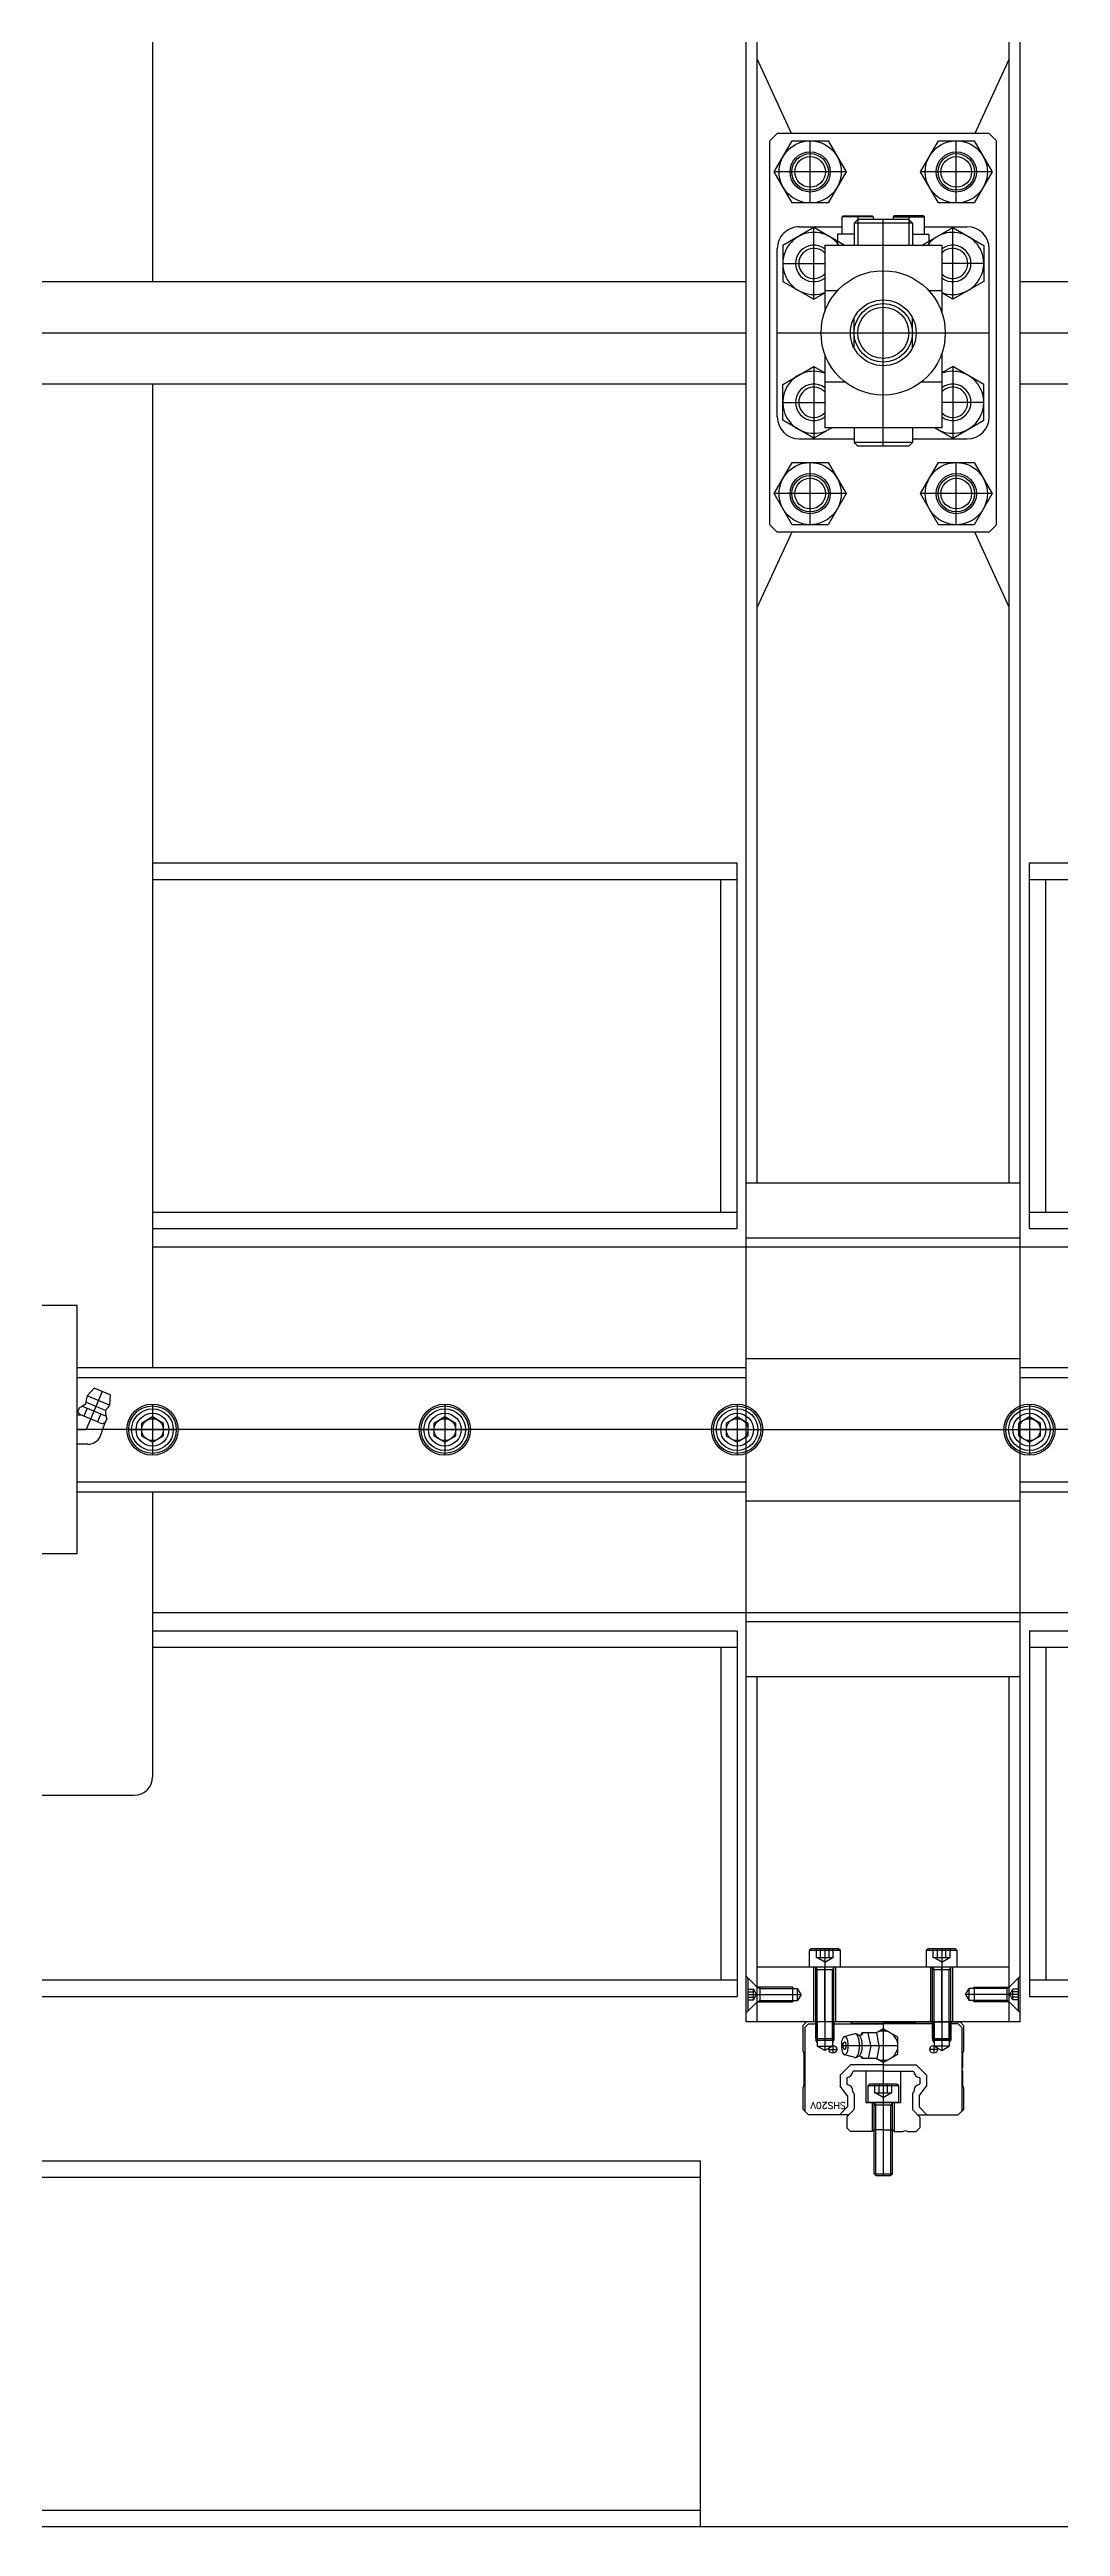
# Model space of a CAD drawing. Header units: millimetres. Extents: x 4080735 to 4152075, y -451436 to -400976.
# Drawn here: x 4104205 to 4104481, y -423212 to -422535 of the extents above; entities that cross this region are included whole.
import ezdxf

# ---------------------------------------------------------------- set-up
doc = ezdxf.new("R2010")
doc.units = ezdxf.units.MM
doc.header["$LTSCALE"] = 60
doc.layers.add('EQUIPMENT', color=6, linetype='Continuous')
doc.styles.get("Standard").update_dxf_attribs({"font": 'romans.shx', "width": 0.75, "bigfont": 'whgtxt.shx'})

# ---------------------------------------------------------------- blocks, each defined once
blk = doc.blocks.new('EQ')
at = {"layer": 'EQUIPMENT', "color": 253}
for p, q in [((-11142.5, 18894.49), (-11142.5, 19818.49)), ((-11139.5, 19123.99), (-11139.5, 19818.49)), ((-11070.5, 19123.99), (-11070.5, 19818.49)), ((-11067.5, 18894.49), (-11067.5, 19818.49)), ((-11305, 19639.49), (-11305, 19370.49)), ((-11130.08, 19411.02), (-11139.5, 19431.49)), ((-11070.5, 19431.49), (-11079.92, 19411.02)), ((-11136.01, 19409.02), (-11134.01, 19411.02)), ((-11076.01, 19411.02), (-11134.01, 19411.02)), ((-11074.01, 19409.02), (-11076.01, 19411.02)), ((-11136.01, 19304.02), (-11136.01, 19409.02)), ((-11134.82, 19400.52), (-11129.91, 19409.02)), ((-11129.91, 19409.02), (-11120.1, 19409.02)), ((-11125.01, 19392.02), (-11125.01, 19409.02)), ((-11125.01, 19395.02), (-11125.01, 19406.02)), ((-11120.1, 19409.02), (-11115.19, 19400.52)), ((-11094.82, 19400.52), (-11089.91, 19409.02)), ((-11089.91, 19409.02), (-11080.1, 19409.02)), ((-11085.01, 19392.02), (-11085.01, 19409.02)), ((-11085.01, 19395.02), (-11085.01, 19406.02)), ((-11080.1, 19409.02), (-11075.19, 19400.52)), ((-11074.01, 19304.02), (-11074.01, 19409.02)), ((-11115.19, 19400.52), (-11134.82, 19400.52)), ((-11129.91, 19392.02), (-11134.82, 19400.52)), ((-11119.51, 19400.52), (-11130.51, 19400.52)), ((-11115.19, 19400.52), (-11120.1, 19392.02)), ((-11075.19, 19400.52), (-11094.82, 19400.52)), ((-11089.91, 19392.02), (-11094.82, 19400.52)), ((-11079.51, 19400.52), (-11090.51, 19400.52)), ((-11075.19, 19400.52), (-11080.1, 19392.02)), ((-11120.1, 19392.02), (-11129.91, 19392.02)), ((-11080.1, 19392.02), (-11089.91, 19392.02)), ((-11124, 19385.3), (-11132.5, 19380.39)), ((-11128, 19385.49), (-11116.25, 19385.49)), ((-11124, 19365.67), (-11124, 19385.3)), ((-11115.68, 19380.49), (-11124, 19385.3)), ((-11113, 19383.49), (-11117.5, 19383.49)), ((-11117.5, 19383.49), (-11117.5, 19380.49)), ((-11116.25, 19388.19), (-11115.95, 19388.49)), ((-11116.25, 19383.49), (-11116.25, 19388.19)), ((-11107.75, 19388.19), (-11116.25, 19388.19)), ((-11113, 19383.49), (-11116.25, 19383.49)), ((-11115.95, 19388.49), (-11108.05, 19388.49)), ((-11113, 19386.49), (-11112, 19387.49)), ((-11113, 19386.49), (-11113, 19380.49)), ((-11097, 19386.49), (-11113, 19386.49)), ((-11112, 19388.49), (-11112, 19380.49)), ((-11098, 19387.49), (-11112, 19387.49)), ((-11108.05, 19388.49), (-11107.75, 19388.19)), ((-11107.75, 19388.19), (-11107.75, 19387.49)), ((-11105, 19325.49), (-11105, 19387.49)), ((-11105, 19327.49), (-11105, 19385.49)), ((-11101.95, 19388.49), (-11102.25, 19388.19)), ((-11102.25, 19388.19), (-11102.25, 19387.49)), ((-11102.25, 19388.19), (-11093.75, 19388.19)), ((-11094.05, 19388.49), (-11101.95, 19388.49)), ((-11098, 19388.49), (-11098, 19380.49)), ((-11097, 19386.49), (-11098, 19387.49)), ((-11097, 19386.49), (-11097, 19380.49)), ((-11097, 19383.49), (-11092.5, 19383.49)), ((-11097, 19383.49), (-11093.75, 19383.49)), ((-11094.32, 19380.49), (-11086, 19385.3)), ((-11093.75, 19388.19), (-11094.05, 19388.49)), ((-11093.75, 19383.49), (-11093.75, 19388.19)), ((-11093.75, 19385.49), (-11082, 19385.49)), ((-11092.5, 19383.49), (-11092.5, 19380.49)), ((-11086, 19365.67), (-11086, 19385.3)), ((-11086, 19385.3), (-11077.5, 19380.39)), ((-11134, 19333.49), (-11134, 19379.49)), ((-11132.5, 19380.39), (-11132.5, 19370.57)), ((-11121, 19380.49), (-11121, 19362.32)), ((-11121, 19380.49), (-11089, 19380.49)), ((-11089, 19380.49), (-11089, 19362.14)), ((-11077.5, 19380.39), (-11077.5, 19370.57)), ((-11076, 19333.49), (-11076, 19379.49)), ((-11142.5, 19370.49), (-11631.54, 19370.49)), ((-11132.5, 19375.48), (-11121, 19375.48)), ((-11132.5, 19370.57), (-11124, 19365.67)), ((-11077.5, 19375.48), (-11089, 19375.48)), ((-11077.5, 19370.57), (-11086, 19365.67)), ((-10465, 19370.49), (-11067.5, 19370.49)), ((-11124, 19365.67), (-11121, 19367.4)), ((-11117.52, 19367.99), (-11121, 19367.99)), ((-11089, 19367.99), (-11092.52, 19367.99)), ((-11086, 19365.67), (-11089, 19367.4)), ((-11670, 19356.49), (-11142.5, 19356.49)), ((-11134, 19356.49), (-11076, 19356.49)), ((-11113, 19352.37), (-11113, 19360.61)), ((-11097, 19352.37), (-11097, 19360.61)), ((-11067.5, 19356.49), (-9805, 19356.49)), ((-11121, 19350.65), (-11121, 19330.49)), ((-11089, 19350.83), (-11089, 19330.49)), ((-11132.5, 19342.4), (-11124, 19347.31)), ((-11124, 19347.31), (-11124, 19327.68)), ((-11124, 19347.31), (-11121, 19345.57)), ((-11115.33, 19342.99), (-11121, 19342.99)), ((-11089, 19342.99), (-11094.69, 19342.99)), ((-11086, 19347.31), (-11089, 19345.57)), ((-11086, 19347.31), (-11086, 19327.68)), ((-11077.5, 19342.4), (-11086, 19347.31)), ((-11142.5, 19342.49), (-11631.54, 19342.49)), ((-11305, 19342.49), (-11305, 19073.49)), ((-11132.5, 19332.58), (-11132.5, 19342.4)), ((-11132.5, 19337.49), (-11121, 19337.49)), ((-11077.5, 19337.49), (-11089, 19337.49)), ((-11077.5, 19332.58), (-11077.5, 19342.4)), ((-10465, 19342.49), (-11067.5, 19342.49)), ((-11124, 19327.68), (-11132.5, 19332.58)), ((-11119.12, 19330.49), (-11124, 19327.68)), ((-11089, 19330.49), (-11121, 19330.49)), ((-11113, 19330.49), (-11113, 19326.49)), ((-11097, 19330.49), (-11097, 19326.49)), ((-11090.88, 19330.49), (-11086, 19327.68)), ((-11086, 19327.68), (-11077.5, 19332.58)), ((-11128, 19327.49), (-11113, 19327.49)), ((-11112, 19325.49), (-11113, 19326.49)), ((-11097, 19326.49), (-11113, 19326.49)), ((-11098, 19325.49), (-11112, 19325.49)), ((-11097, 19326.49), (-11098, 19325.49)), ((-11097, 19327.49), (-11082, 19327.49)), ((-11134.82, 19312.52), (-11129.91, 19321.02)), ((-11129.91, 19321.02), (-11120.1, 19321.02)), ((-11125.01, 19304.02), (-11125.01, 19321.02)), ((-11125.01, 19307.02), (-11125.01, 19318.02)), ((-11120.1, 19321.02), (-11115.19, 19312.52)), ((-11094.82, 19312.52), (-11089.91, 19321.02)), ((-11089.91, 19321.02), (-11080.1, 19321.02)), ((-11085.01, 19304.02), (-11085.01, 19321.02)), ((-11085.01, 19307.02), (-11085.01, 19318.02)), ((-11080.1, 19321.02), (-11075.19, 19312.52)), ((-11115.19, 19312.52), (-11134.82, 19312.52)), ((-11129.91, 19304.02), (-11134.82, 19312.52)), ((-11119.51, 19312.52), (-11130.51, 19312.52)), ((-11115.19, 19312.52), (-11120.1, 19304.02)), ((-11075.19, 19312.52), (-11094.82, 19312.52)), ((-11089.91, 19304.02), (-11094.82, 19312.52)), ((-11079.51, 19312.52), (-11090.51, 19312.52)), ((-11075.19, 19312.52), (-11080.1, 19304.02)), ((-11130.06, 19302.02), (-11139.5, 19281.49)), ((-11134.01, 19302.02), (-11136.01, 19304.02)), ((-11076.01, 19302.02), (-11134.01, 19302.02)), ((-11120.1, 19304.02), (-11129.91, 19304.02)), ((-11080.1, 19304.02), (-11089.91, 19304.02)), ((-11070.5, 19281.49), (-11079.94, 19302.02)), ((-11076.01, 19302.02), (-11074.01, 19304.02)), ((-11305, 19211.49), (-11145, 19211.49)), ((-11145, 19111.49), (-11145, 19211.49)), ((-11065, 19111.49), (-11065, 19211.49)), ((-11065, 19211.49), (-10055, 19211.49)), ((-11305, 19206.99), (-11145, 19206.99)), ((-11149.5, 19115.99), (-11149.5, 19206.99)), ((-11065, 19206.99), (-10055, 19206.99)), ((-11060.5, 19115.99), (-11060.5, 19206.99)), ((-11142.5, 19123.99), (-11067.5, 19123.99)), ((-11305, 19115.99), (-11145, 19115.99)), ((-11065, 19115.99), (-10055, 19115.99)), ((-11305, 19111.49), (-11145, 19111.49)), ((-11305, 19106.49), (-10055, 19106.49)), ((-11142.5, 19108.99), (-11067.5, 19108.99)), ((-11065, 19111.49), (-10055, 19111.49)), ((-11325.59, 19090.49), (-11340.09, 19090.49)), ((-11325.59, 19022.49), (-11325.59, 19090.49)), ((-11325.59, 19073.49), (-11142.5, 19073.49)), ((-11142.5, 19075.99), (-11067.5, 19075.99)), ((-11067.5, 19073.49), (-10055, 19073.49)), ((-11325.59, 19070.79), (-11142.5, 19070.79)), ((-11318.79, 19066.93), (-11323.11, 19056.49)), ((-11321, 19067.85), (-11322.87, 19065.7)), ((-11316.77, 19063.17), (-11322.87, 19065.7)), ((-11316.57, 19066.01), (-11321, 19067.85)), ((-11316.57, 19066.01), (-11316.77, 19063.17)), ((-11067.5, 19070.79), (-10055, 19070.79)), ((-11324.41, 19060.49), (-11325.59, 19060.49)), ((-11324.98, 19062.55), (-11325.39, 19061.55)), ((-11325.39, 19061.55), (-11325.07, 19060.77)), ((-11319.58, 19058.49), (-11325.07, 19060.77)), ((-11317.74, 19060.2), (-11324.29, 19062.91)), ((-11322.88, 19062.33), (-11323.75, 19060.22)), ((-11317.9, 19061.75), (-11323.07, 19063.89)), ((-11319.15, 19060.78), (-11320.02, 19058.67)), ((-11319.58, 19058.49), (-11318.7, 19058.13)), ((-11319.32, 19054.49), (-11317.91, 19058.49)), ((-11317.92, 19058.45), (-11318.7, 19058.13)), ((-11317.51, 19059.45), (-11317.92, 19058.45)), ((-11317.51, 19059.45), (-11317.91, 19058.49)), ((-11305, 19059.96), (-11308, 19058.22)), ((-11308, 19058.22), (-11308, 19054.76)), ((-11305, 19063.49), (-11305, 19049.49)), ((-11305, 19062.99), (-11305, 19049.99)), ((-11302, 19058.22), (-11305, 19059.96)), ((-11302, 19054.76), (-11302, 19058.22)), ((-11225, 19059.96), (-11228, 19058.22)), ((-11228, 19058.22), (-11228, 19054.76)), ((-11225, 19063.49), (-11225, 19049.49)), ((-11225, 19062.99), (-11225, 19049.99)), ((-11222, 19058.22), (-11225, 19059.96)), ((-11222, 19054.76), (-11222, 19058.22)), ((-11145, 19059.96), (-11148, 19058.22)), ((-11148, 19058.22), (-11148, 19054.76)), ((-11145, 19063.49), (-11145, 19049.49)), ((-11145, 19062.99), (-11145, 19049.99)), ((-11142, 19058.22), (-11145, 19059.96)), ((-11142, 19054.76), (-11142, 19058.22)), ((-11065, 19059.96), (-11068, 19058.22)), ((-11068, 19058.22), (-11068, 19054.76)), ((-11065, 19063.49), (-11065, 19049.49)), ((-11065, 19062.99), (-11065, 19049.99)), ((-11062, 19058.22), (-11065, 19059.96)), ((-11062, 19054.76), (-11062, 19058.22)), ((-11142.5, 19056.49), (-11325.59, 19056.49)), ((-11325.59, 19056.49, 92807.85), (-11323.11, 19056.49, 92807.85)), ((-11322.79, 19052.49), (-11325.59, 19052.49)), ((-11311.5, 19056.49), (-11298.5, 19056.49)), ((-11308, 19054.76), (-11305, 19053.03)), ((-11305, 19053.03), (-11302, 19054.76)), ((-11231.5, 19056.49), (-11218.5, 19056.49)), ((-11228, 19054.76), (-11225, 19053.03)), ((-11225, 19053.03), (-11222, 19054.76)), ((-11151.5, 19056.49), (-11138.5, 19056.49)), ((-11148, 19054.76), (-11145, 19053.03)), ((-11145, 19053.03), (-11142, 19054.76)), ((-11142.5, 19056.49), (-11067.5, 19056.49)), ((-11071.5, 19056.49), (-11058.5, 19056.49)), ((-11068, 19054.76), (-11065, 19053.03)), ((-10055, 19056.49), (-11067.5, 19056.49)), ((-11065, 19053.03), (-11062, 19054.76)), ((-11325.59, 19042.19), (-11142.5, 19042.19)), ((-11325.59, 19039.49), (-11142.5, 19039.49)), ((-11305, 19039.49), (-11305, 18961.49)), ((-11067.5, 19042.19), (-10055, 19042.19)), ((-11067.5, 19039.49), (-10055, 19039.49)), ((-11142.5, 19036.99), (-11067.5, 19036.99)), ((-11325.59, 19022.49), (-11340.09, 19022.49)), ((-11305, 19006.49), (-10055, 19006.49)), ((-11142.5, 19003.99), (-11067.5, 19003.99)), ((-11305, 19001.49), (-11145, 19001.49)), ((-11145, 19001.49), (-11145, 18901.49)), ((-11065, 19001.49), (-10055, 19001.49)), ((-11065, 19001.49), (-11065, 18901.49)), ((-11305, 18996.99), (-11145, 18996.99)), ((-11149.5, 18996.99), (-11149.5, 18905.99)), ((-11065, 18996.99), (-10055, 18996.99)), ((-11060.5, 18996.99), (-11060.5, 18905.99)), ((-11142.5, 18988.99), (-11067.5, 18988.99)), ((-11139.5, 18894.49), (-11139.5, 18988.99)), ((-11070.5, 18894.49), (-11070.5, 18988.99)), ((-12100, 18956.49), (-11310, 18956.49)), ((-11070.5, 18909.49), (-11139.5, 18909.49)), ((-11124.75, 18914.49), (-11125.25, 18913.99)), ((-11125.25, 18913.99), (-11125.25, 18909.49)), ((-11116.75, 18913.99), (-11125.25, 18913.99)), ((-11116.75, 18909.49), (-11125.25, 18909.49)), ((-11117.25, 18914.49), (-11124.75, 18914.49)), ((-11124, 18894.49), (-11124, 18909.49)), ((-11123.5, 18909.49), (-11123.07, 18908.74)), ((-11123.5, 18889.92), (-11123.5, 18909.49)), ((-11123.31, 18911.99), (-11123.31, 18914.49)), ((-11118.69, 18911.99), (-11123.31, 18911.99)), ((-11121, 18910.84), (-11123, 18911.99)), ((-11122.15, 18911.99), (-11122.15, 18914.49)), ((-11121, 18914.49), (-11121, 18889.49)), ((-11121, 18910.84), (-11119, 18911.99)), ((-11121, 18894.49), (-11121, 18909.49)), ((-11119.85, 18911.99), (-11119.85, 18914.49)), ((-11118.5, 18909.49), (-11118.93, 18908.74)), ((-11118.69, 18911.99), (-11118.69, 18914.49)), ((-11118.5, 18889.92), (-11118.5, 18909.49)), ((-11118, 18894.49), (-11118, 18909.49)), ((-11116.75, 18913.99), (-11117.25, 18914.49)), ((-11116.75, 18909.49), (-11116.75, 18913.99)), ((-11092.75, 18914.49), (-11093.25, 18913.99)), ((-11093.25, 18913.99), (-11093.25, 18909.49)), ((-11084.75, 18913.99), (-11093.25, 18913.99)), ((-11084.75, 18909.49), (-11093.25, 18909.49)), ((-11085.25, 18914.49), (-11092.75, 18914.49)), ((-11092, 18894.49), (-11092, 18909.49)), ((-11091.5, 18909.49), (-11091.07, 18908.74)), ((-11091.5, 18889.92), (-11091.5, 18909.49)), ((-11091.31, 18911.99), (-11091.31, 18914.49)), ((-11086.69, 18911.99), (-11091.31, 18911.99)), ((-11089, 18910.84), (-11091, 18911.99)), ((-11090.15, 18911.99), (-11090.15, 18914.49)), ((-11089, 18914.49), (-11089, 18889.49)), ((-11089, 18910.84), (-11087, 18911.99)), ((-11089, 18894.49), (-11089, 18909.49)), ((-11087.85, 18911.99), (-11087.85, 18914.49)), ((-11086.5, 18909.49), (-11086.93, 18908.74)), ((-11086.69, 18911.99), (-11086.69, 18914.49)), ((-11086.5, 18889.92), (-11086.5, 18909.49)), ((-11086, 18894.49), (-11086, 18909.49)), ((-11084.75, 18913.99), (-11085.25, 18914.49)), ((-11084.75, 18909.49), (-11084.75, 18913.99)), ((-12155, 18905.99), (-11145, 18905.99)), ((-11139.5, 18903.99), (-11142.5, 18906.99)), ((-11141.98, 18897.51), (-11141.98, 18906.47)), ((-11141.98, 18903.43), (-11140.48, 18903.43)), ((-11141.98, 18902.71), (-11140.48, 18902.71)), ((-11139.65, 18901.99), (-11140.48, 18903.43)), ((-11140.48, 18900.55), (-11140.48, 18903.43)), ((-11129.88, 18903.99), (-11139.5, 18903.99)), ((-11139.5, 18899.99), (-11139.5, 18903.99)), ((-11139.5, 18903.99), (-11138.8, 18903.61)), ((-11138.8, 18903.99), (-11138.8, 18899.99)), ((-11138.8, 18903.61), (-11129.5, 18903.61)), ((-11129.5, 18903.61), (-11129.88, 18903.99)), ((-11129.88, 18903.99), (-11129.88, 18899.99)), ((-11129.5, 18903.61), (-11128.5, 18903.61)), ((-11128.5, 18900.37), (-11128.5, 18903.61)), ((-11127.5, 18901.99), (-11128.5, 18903.61)), ((-11118.5, 18908.74), (-11123.5, 18908.74)), ((-11123.07, 18889.49), (-11123.07, 18908.74)), ((-11118.93, 18889.49), (-11118.93, 18908.74)), ((-11086.5, 18908.74), (-11091.5, 18908.74)), ((-11091.07, 18889.49), (-11091.07, 18908.74)), ((-11086.93, 18889.49), (-11086.93, 18908.74)), ((-11082.5, 18901.99), (-11081.5, 18903.61)), ((-11081.5, 18900.37), (-11081.5, 18903.61)), ((-11080.5, 18903.61), (-11081.5, 18903.61)), ((-11080.5, 18903.61), (-11080.12, 18903.99)), ((-11071.2, 18903.61), (-11080.5, 18903.61)), ((-11080.12, 18903.99), (-11070.5, 18903.99)), ((-11080.12, 18903.99), (-11080.12, 18899.99)), ((-11070.5, 18903.99), (-11071.2, 18903.61)), ((-11071.2, 18903.99), (-11071.2, 18899.99)), ((-11070.5, 18903.99), (-11067.5, 18906.99)), ((-11070.5, 18899.99), (-11070.5, 18903.99)), ((-11070.35, 18901.99), (-11069.52, 18903.43)), ((-11069.52, 18900.55), (-11069.52, 18903.43)), ((-11068.02, 18903.43), (-11069.52, 18903.43)), ((-11068.02, 18902.71), (-11069.52, 18902.71)), ((-11068.02, 18897.51), (-11068.02, 18906.47)), ((-11065, 18905.99), (-10055, 18905.99)), ((-12155, 18901.49), (-11145, 18901.49)), ((-11142.5, 18896.99), (-11139.5, 18899.99)), ((-11141.98, 18901.99), (-11127.5, 18901.99)), ((-11141.98, 18901.27), (-11140.48, 18901.27)), ((-11141.98, 18900.55), (-11140.48, 18900.55)), ((-11140.48, 18900.55), (-11139.65, 18901.99)), ((-11139.5, 18899.99), (-11138.8, 18900.37)), ((-11139.5, 18899.99), (-11129.88, 18899.99)), ((-11138.8, 18900.37), (-11129.5, 18900.37)), ((-11129.88, 18899.99), (-11129.5, 18900.37)), ((-11129.5, 18900.37), (-11128.5, 18900.37)), ((-11127.5, 18901.99), (-11128.5, 18900.37)), ((-11068.02, 18901.99), (-11082.5, 18901.99)), ((-11082.5, 18901.99), (-11081.5, 18900.37)), ((-11080.5, 18900.37), (-11081.5, 18900.37)), ((-11071.2, 18900.37), (-11080.5, 18900.37)), ((-11080.12, 18899.99), (-11080.5, 18900.37)), ((-11070.5, 18899.99), (-11080.12, 18899.99)), ((-11070.5, 18899.99), (-11071.2, 18900.37)), ((-11067.5, 18896.99), (-11070.5, 18899.99)), ((-11069.52, 18900.55), (-11070.35, 18901.99)), ((-11068.02, 18901.27), (-11069.52, 18901.27)), ((-11068.02, 18900.55), (-11069.52, 18900.55)), ((-11065, 18901.49), (-10055, 18901.49)), ((-11067.5, 18894.49), (-11142.5, 18894.49)), ((-11126, 18894.49), (-11127, 18893.49)), ((-11127, 18893.49), (-11127, 18886.49)), ((-11125.5, 18893.99), (-11126.5, 18892.99)), ((-11126.5, 18892.99), (-11126.5, 18870.09)), ((-11114, 18894.49), (-11126, 18894.49)), ((-11125.5, 18893.99), (-11123.5, 18893.99)), ((-11123.5, 18894.49), (-11123.5, 18889.49)), ((-11123.5, 18889.92), (-11118.5, 18889.92)), ((-11123.5, 18889.92), (-11123.07, 18889.49)), ((-11123.5, 18889.49), (-11118.5, 18889.49)), ((-11123.07, 18888.74), (-11123.5, 18889.49)), ((-11123.07, 18894.49), (-11123.07, 18887.89)), ((-11123.07, 18889.49), (-11118.93, 18889.49)), ((-11122, 18894.49), (-11122, 18894.49)), ((-11121, 18894.49), (-11121, 18886.7)), ((-11118.93, 18894.49), (-11118.93, 18887.89)), ((-11118.93, 18889.49), (-11118.5, 18889.92)), ((-11118.5, 18889.49), (-11118.93, 18888.74)), ((-11118.5, 18894.49), (-11118.5, 18889.49)), ((-11118.5, 18893.99), (-11105, 18893.99)), ((-11112.75, 18891.24), (-11115.52, 18890.49)), ((-11114, 18894.49), (-11113.85, 18894.34)), ((-11113.49, 18894.19), (-11105, 18894.19)), ((-11110.95, 18891.01), (-11110.86, 18891.49)), ((-11106.78, 18891.49), (-11110.86, 18891.49)), ((-11108.44, 18887.99), (-11109.09, 18891.49)), ((-11105, 18892.61), (-11106.94, 18891.49)), ((-11106.13, 18887.99), (-11106.78, 18891.49)), ((-11105, 18894.19), (-11105, 18864.99)), ((-11096.51, 18894.19), (-11105, 18894.19)), ((-11091.5, 18893.99), (-11105, 18893.99)), ((-11101, 18890.3), (-11105, 18892.61)), ((-11101, 18885.68), (-11101, 18890.3)), ((-11096, 18894.49), (-11096.15, 18894.34)), ((-11096, 18894.49), (-11084, 18894.49)), ((-11091.5, 18894.49), (-11091.5, 18889.49)), ((-11091.5, 18889.92), (-11086.5, 18889.92)), ((-11091.5, 18889.92), (-11091.07, 18889.49)), ((-11091.5, 18889.49), (-11091.07, 18888.74)), ((-11086.5, 18889.49), (-11091.5, 18889.49)), ((-11091.07, 18894.49), (-11091.07, 18887.89)), ((-11091.07, 18889.49), (-11086.93, 18889.49)), ((-11089, 18894.49), (-11089, 18886.7)), ((-11086.93, 18894.49), (-11086.93, 18887.89)), ((-11086.93, 18889.49), (-11086.5, 18889.92)), ((-11086.93, 18888.74), (-11086.5, 18889.49)), ((-11086.5, 18894.49), (-11086.5, 18889.49)), ((-11084.5, 18893.99), (-11086.5, 18893.99)), ((-11084.5, 18893.99), (-11083.5, 18892.99)), ((-11084, 18894.49), (-11083, 18893.49)), ((-11083.5, 18892.99), (-11083.5, 18870.09)), ((-11083, 18893.49), (-11083, 18886.49)), ((-11127, 18886.49), (-11126.84, 18886.34)), ((-11126.7, 18885.98), (-11126.7, 18877.1)), ((-11121, 18886.7), (-11123.07, 18887.89)), ((-11123.07, 18887.89), (-11118.93, 18887.89)), ((-11118.93, 18887.89), (-11121, 18886.7)), ((-11119.85, 18886.99), (-11117.75, 18886.99)), ((-11118.8, 18888.04), (-11118.8, 18885.94)), ((-11114, 18882.79), (-11116.8, 18879.92)), ((-11101, 18887.99), (-11116.47, 18887.99)), ((-11112.77, 18884.75), (-11115.52, 18885.49)), ((-11105, 18882.79), (-11114, 18882.79)), ((-11110.95, 18884.96), (-11110.86, 18884.49)), ((-11106.78, 18884.49), (-11110.86, 18884.49)), ((-11108.44, 18887.99), (-11109.09, 18884.49)), ((-11105, 18883.37), (-11106.95, 18884.49)), ((-11106.13, 18887.99), (-11106.78, 18884.49)), ((-11105, 18883.37), (-11101, 18885.68)), ((-11105, 18882.79), (-11096, 18882.79)), ((-11096, 18882.79), (-11093.2, 18879.92)), ((-11090.15, 18886.99), (-11092.25, 18886.99)), ((-11091.2, 18888.04), (-11091.2, 18885.94)), ((-11091.07, 18887.89), (-11089, 18886.7)), ((-11086.93, 18887.89), (-11091.07, 18887.89)), ((-11089, 18886.7), (-11086.93, 18887.89)), ((-11083.3, 18885.98), (-11083.3, 18882.14)), ((-11083, 18886.49), (-11083.15, 18886.34)), ((-11127, 18876.59), (-11126.84, 18876.75)), ((-11127, 18876.59), (-11127, 18870.59)), ((-11116.8, 18879.92), (-11116.8, 18876.9)), ((-11114.82, 18874.32), (-11116.8, 18876.9)), ((-11115, 18879.11), (-11115, 18877.58)), ((-11113.14, 18875.14), (-11113.29, 18875.28)), ((-11105, 18880.99), (-11113.16, 18880.99)), ((-11109.75, 18880.99), (-11109.75, 18872.49)), ((-11108.75, 18877.49), (-11109.25, 18876.99)), ((-11109.25, 18876.99), (-11109.25, 18872.49)), ((-11100.75, 18876.99), (-11109.25, 18876.99)), ((-11101.25, 18877.49), (-11108.75, 18877.49)), ((-11107.31, 18874.99), (-11107.31, 18877.49)), ((-11106.15, 18874.99), (-11106.15, 18877.49)), ((-11105, 18880.99), (-11096.84, 18880.99)), ((-11105, 18877.49), (-11105, 18852.49)), ((-11103.85, 18874.99), (-11103.85, 18877.49)), ((-11102.69, 18874.99), (-11102.69, 18877.49)), ((-11100.75, 18876.99), (-11101.25, 18877.49)), ((-11100.75, 18872.49), (-11100.75, 18876.99)), ((-11100.25, 18880.99), (-11100.25, 18872.49)), ((-11096.85, 18875.14), (-11096.71, 18875.28)), ((-11095.18, 18874.32), (-11093.2, 18876.9)), ((-11095, 18879.11), (-11095, 18877.58)), ((-11093.2, 18879.92), (-11093.2, 18876.9)), ((-11083.3, 18880.94), (-11083.3, 18877.1)), ((-11083, 18876.59), (-11083.15, 18876.74)), ((-11083, 18876.59), (-11083, 18870.59)), ((-11127, 18870.59), (-11126.5, 18870.09)), ((-11126.5, 18870.09), (-11125.5, 18869.09)), ((-11114.4, 18869.09), (-11125.5, 18869.09)), ((-11114.8, 18871.24), (-11116.95, 18869.09)), ((-11115, 18868.39), (-11115, 18865.49)), ((-11113.14, 18870.35), (-11114.93, 18868.56)), ((-11114.8, 18874.29), (-11114.8, 18871.24)), ((-11113, 18874.79), (-11113, 18870.69)), ((-11109.75, 18872.49), (-11100.25, 18872.49)), ((-11100.75, 18872.49), (-11109.25, 18872.49)), ((-11108, 18872.49), (-11108, 18864.49)), ((-11107.5, 18872.49), (-11107.07, 18871.74)), ((-11107.5, 18852.92), (-11107.5, 18872.49)), ((-11102.5, 18871.74), (-11107.5, 18871.74)), ((-11102.69, 18874.99), (-11107.31, 18874.99)), ((-11107.07, 18852.49), (-11107.07, 18871.74)), ((-11105, 18873.84), (-11107, 18874.99)), ((-11105, 18873.84), (-11103, 18874.99)), ((-11102.5, 18872.49), (-11102.93, 18871.74)), ((-11102.93, 18852.49), (-11102.93, 18871.74)), ((-11102.5, 18852.92), (-11102.5, 18872.49)), ((-11102, 18872.49), (-11102, 18864.49)), ((-11097, 18874.78), (-11097, 18870.7)), ((-11096.86, 18870.35), (-11095.07, 18868.56)), ((-11095.6, 18869.09), (-11084.5, 18869.09)), ((-11095.2, 18874.29), (-11095.2, 18871.24)), ((-11095.2, 18871.24), (-11093.05, 18869.09)), ((-11095, 18868.39), (-11095, 18865.49)), ((-11083.5, 18870.09), (-11084.5, 18869.09)), ((-11083, 18870.59), (-11083.5, 18870.09)), ((-11115, 18865.49), (-11114, 18864.49)), ((-11108, 18864.49), (-11114, 18864.49)), ((-11107.64, 18864.85), (-11108, 18864.49)), ((-11105, 18864.99), (-11107.3, 18864.99)), ((-11105, 18864.99), (-11102.71, 18864.99)), ((-11102.35, 18864.84), (-11102, 18864.49)), ((-11102, 18864.49), (-11099.6, 18864.49)), ((-11098.4, 18864.49), (-11096, 18864.49)), ((-11095, 18865.49), (-11096, 18864.49)), ((-12155, 18856.49), (-11155, 18856.49)), ((-11155, 18756.49), (-11155, 18856.49)), ((-12159.5, 18851.99), (-11155, 18851.99)), ((-11107.5, 18852.92), (-11102.5, 18852.92)), ((-11107.5, 18852.92), (-11107.07, 18852.49)), ((-11107.07, 18852.49), (-11102.93, 18852.49)), ((-11102.93, 18852.49), (-11102.5, 18852.92)), ((-12250.5, 18760.99), (-11155, 18760.99)), ((-12255, 18756.49), (-8955, 18756.49))]:
    blk.add_line(p, q, dxfattribs=at)
for centre, radius in [((-11125.01, 19400.52), 8.5), ((-11125.01, 19400.52), 5.5), ((-11125.01, 19400.52), 5), ((-11125.01, 19400.52), 4.19), ((-11085.01, 19400.52), 8.5), ((-11085.01, 19400.52), 5.5), ((-11085.01, 19400.52), 5), ((-11085.01, 19400.52), 4.19), ((-11105.03, 19356.49), 17), ((-11105, 19356.49), 9), ((-11105, 19356.49), 8), ((-11105, 19356.49), 7), ((-11125.01, 19312.52), 8.5), ((-11125.01, 19312.52), 5.5), ((-11125.01, 19312.52), 5), ((-11125.01, 19312.52), 4.19), ((-11085.01, 19312.52), 8.5), ((-11085.01, 19312.52), 5.5), ((-11085.01, 19312.52), 5), ((-11085.01, 19312.52), 4.19), ((-11305, 19056.49), 7), ((-11305, 19056.49), 6.5), ((-11305, 19056.49), 5.7), ((-11305, 19056.49), 4.5), ((-11305, 19056.49), 3), ((-11225, 19056.49), 7), ((-11225, 19056.49), 6.5), ((-11225, 19056.49), 5.7), ((-11225, 19056.49), 4.5), ((-11225, 19056.49), 3), ((-11145, 19056.49), 7), ((-11145, 19056.49), 6.5), ((-11145, 19056.49), 5.7), ((-11145, 19056.49), 4.5), ((-11145, 19056.49), 3), ((-11065, 19056.49), 7), ((-11065, 19056.49), 6.5), ((-11065, 19056.49), 5.7), ((-11065, 19056.49), 4.5), ((-11065, 19056.49), 3), ((-11118.8, 18886.99), 1.05), ((-11091.2, 18886.99), 1.05)]:
    blk.add_circle(centre, radius, dxfattribs=at)
for centre, radius, start, end in [((-11128, 19379.49), 6, 90, 180.00004), ((-11124, 19375.48), 8.5, 36.12012, 290.66732), ((-11086, 19375.48), 8.5, 249.33268, 143.87988), ((-11082, 19379.49), 6, 0, 90), ((-11124, 19375.48), 5, 53.1301, 306.8699), ((-11124, 19375.48), 4.13, 43.48108, 316.51892), ((-11086, 19375.48), 5, 233.1301, 126.8699), ((-11086, 19375.48), 4.13, 223.48108, 136.51892), ((-11124, 19337.49), 8.5, 69.33268, 304.56008), ((-11086, 19337.49), 8.5, 235.43992, 110.66732), ((-11124, 19337.49), 5, 53.1301, 306.8699), ((-11124, 19337.49), 4.13, 43.48108, 316.51892), ((-11086, 19337.49), 5, 233.1301, 126.8699), ((-11086, 19337.49), 4.13, 223.48108, 136.51892), ((-11128, 19333.49), 6, 180.00004, 270), ((-11082, 19333.49), 6, 270, 0), ((-11319.82, 19064.44), 3.3, 157.50002, 183.4196), ((-11327.43, 19068.02), 6, 294.12782, 312.56632), ((-11323.91, 19064.19), 0.8, 312.56698, 3.42014), ((-11317.1, 19061.37), 0.8, 131.57983, 182.43305), ((-11311.9, 19061.59), 6, 182.43365, 200.87174), ((-11319.82, 19064.44), 3.3, 311.58037, 337.49995), ((-11322.79, 19056.49), 4, 269.99998, 330), ((-11310, 18961.49), 5, 270, 0), ((-11110.09, 18888), 6.38, 173.64942, 180.04205), ((-11111.4, 18888.15), 5.07, 165.73327, 173.78824), ((-11113.56, 18888.73), 2.82, 151.82882, 166.28389), ((-11114.99, 18887.99), 1.13, 118.07259, 180), ((-11115.4, 18889.79), 0.709, 100.12028, 157.40304), ((-11115.64, 18889.79), 0.709, 22.64302, 79.89965), ((-11115.53, 18888.8), 0.188, 44.42466, 87.34946), ((-11115.72, 18888.6), 0.468, 28.65285, 45.95725), ((-11116.1, 18888.38), 0.905, 20.25551, 29.22807), ((-11117.48, 18888.73), 2.82, 13.74092, 28.20391), ((-11119.64, 18888.15), 5.06, 6.2307, 14.29137), ((-11120.95, 18888), 6.38, 359.95766, 6.36959), ((-11113.49, 18894.69), 0.5, 225, 270), ((-11112.61, 18890.28), 0.97, 35.33146, 98.29711), ((-11112.78, 18890.62), 0.623, 44.69137, 87.42514), ((-11113.4, 18889.95), 1.53, 28.82684, 46.18615), ((-11114.62, 18889.24), 2.95, 20.35245, 29.39181), ((-11116.07, 18888.69), 4.49, 14.5808, 20.51424), ((-11111.62, 18892.07), 1.25, 260.76464, 322.12504), ((-11111.84, 18890.3), 0.54, 44.7044, 87.42129), ((-11117.46, 18888.33), 5.93, 10.14276, 14.6417), ((-11118.63, 18888.11), 7.12, 6.42378, 10.17193), ((-11119.46, 18888.02), 7.96, 3.0874, 6.44056), ((-11112.38, 18889.72), 1.33, 28.87608, 46.20248), ((-11113.45, 18889.1), 2.56, 20.43039, 29.44084), ((-11114.71, 18888.62), 3.91, 14.68705, 20.59202), ((-11115.93, 18888.3), 5.18, 10.27816, 14.74779), ((-11116.97, 18888.11), 6.23, 6.59151, 10.30722), ((-11117.72, 18888.02), 6.98, 3.29297, 6.60814), ((-11105, 18887.99), 4, 241.09409, 118.90598), ((-11096.51, 18894.69), 0.5, 270, 315), ((-11127.2, 18885.98), 0.5, 359.99999, 45.40502), ((-11110.09, 18887.99), 6.38, 179.95731, 186.36974), ((-11111.4, 18887.83), 5.06, 186.23084, 194.2919), ((-11113.57, 18887.25), 2.82, 193.74144, 208.2049), ((-11114.99, 18887.99), 1.13, 180.00002, 241.92741), ((-11115.4, 18886.19), 0.709, 202.64429, 259.90027), ((-11115.53, 18887.18), 0.19, 272.78905, 316.28976), ((-11115.65, 18886.19), 0.709, 280.12025, 337.40384), ((-11115.73, 18887.39), 0.478, 314.63071, 331.71205), ((-11116.11, 18887.61), 0.922, 331.14773, 340.00448), ((-11116.55, 18888.21), 1.38, 14.55358, 20.41971), ((-11116.57, 18887.78), 1.4, 339.84674, 345.69442), ((-11116.98, 18888.1), 1.83, 10.18139, 14.61448), ((-11117, 18887.89), 1.85, 345.63333, 350.06523), ((-11117.35, 18888.03), 2.2, 6.4955, 10.20898), ((-11117.37, 18887.95), 2.22, 350.03627, 353.7147), ((-11117.61, 18888), 2.47, 3.20824, 6.51232), ((-11117.62, 18887.98), 2.48, 353.69829, 356.98226), ((-11117.75, 18887.99), 2.61, 0.07392, 3.21976), ((-11117.75, 18887.99), 2.61, 356.97083, 0.08414), ((-11117.48, 18887.25), 2.82, 331.82937, 346.28433), ((-11119.65, 18887.83), 5.07, 345.73369, 353.78839), ((-11120.95, 18887.99), 6.38, 353.64957, 0.04189), ((-11112.77, 18885.34), 0.596, 269.01043, 313.75385), ((-11112.61, 18885.7), 0.968, 261.70278, 324.66854), ((-11113.34, 18885.99), 1.46, 312.34394, 330.61534), ((-11114.55, 18886.71), 2.87, 329.99459, 339.30599), ((-11115.99, 18887.26), 4.42, 339.13298, 345.18002), ((-11111.62, 18883.91), 1.25, 37.87496, 99.23547), ((-11111.87, 18885.72), 0.587, 278.35807, 317.80084), ((-11117.4, 18887.64), 5.87, 345.11573, 349.66561), ((-11118.58, 18887.86), 7.07, 349.63573, 353.41838), ((-11119.43, 18887.96), 7.93, 353.40103, 356.76335), ((-11119.89, 18887.99), 8.39, 359.91752, 3.09921), ((-11119.88, 18887.99), 8.38, 356.75143, 359.92795), ((-11112.48, 18886.33), 1.45, 316.25038, 332.26317), ((-11113.58, 18886.94), 2.71, 331.76652, 340.31019), ((-11114.85, 18887.4), 4.06, 340.1655, 345.86632), ((-11116.06, 18887.71), 5.31, 345.81033, 350.17039), ((-11117.07, 18887.89), 6.33, 350.14355, 353.80598), ((-11117.78, 18887.97), 7.05, 353.79003, 357.07059), ((-11118.12, 18887.99), 7.38, 0.16704, 3.30455), ((-11118.14, 18887.99), 7.41, 357.05936, 0.17713), ((-11105, 18887.99), 4, 298.95501, 299.99998), ((-11082.5, 18881.54), 1, 143.12985, 216.87015), ((-11082.8, 18885.98), 0.5, 135, 180), ((-11127.2, 18877.1), 0.5, 314.55126, 0.00001), ((-11114.8, 18879.11), 0.2, 100.15616, 180), ((-11114.8, 18877.58), 0.2, 180, 260.30766), ((-11115.14, 18881.08), 1.8, 279.64099, 351.70888), ((-11115.14, 18875.61), 1.8, 354.56034, 80.30766), ((-11113.16, 18880.79), 0.2, 90, 172.1503), ((-11113.14, 18875.42), 0.2, 174.56072, 225), ((-11096.84, 18880.79), 0.2, 8.3461, 90), ((-11096.86, 18875.42), 0.2, 314.56511, 6.42245), ((-11094.86, 18875.61), 1.8, 99.69296, 185.54897), ((-11094.86, 18881.08), 1.8, 188.34611, 260.30737), ((-11095.2, 18879.11), 0.2, 359.99999, 80.30737), ((-11095.2, 18877.58), 0.2, 279.69297, 0.00001), ((-11082.8, 18877.1), 0.5, 180, 225), ((-11114.75, 18868.39), 0.25, 135, 180), ((-11113.5, 18874.78), 0.5, 0.73382, 44.7317), ((-11113.5, 18870.7), 0.5, 315.47381, 359.26618), ((-11096.5, 18874.78), 0.5, 135, 180), ((-11096.5, 18870.7), 0.5, 180, 225.27673), ((-11095.25, 18868.39), 0.25, 359.25769, 45), ((-11107.29, 18864.49), 0.5, 89.483, 135.43084), ((-11102.71, 18864.49), 0.5, 45, 90), ((-11099, 18863.69), 1, 53.13185, 126.86815)]:
    blk.add_arc(centre, radius, start, end, dxfattribs=at)
at = {"layer": 'EQUIPMENT', "color": 253, "width": 1.039216}
blk.add_text('SHS20V', height=1.8, rotation=180, dxfattribs=at).set_placement((-11115.28, 18872.56))

msp = doc.modelspace()

# ---------------------------------------------------------------- block references
at = {"layer": 'EQUIPMENT', "color": 3}
msp.add_blockref('EQ', (4115537.76, -441968.78), dxfattribs=at)

doc.saveas('drawing.dxf')
